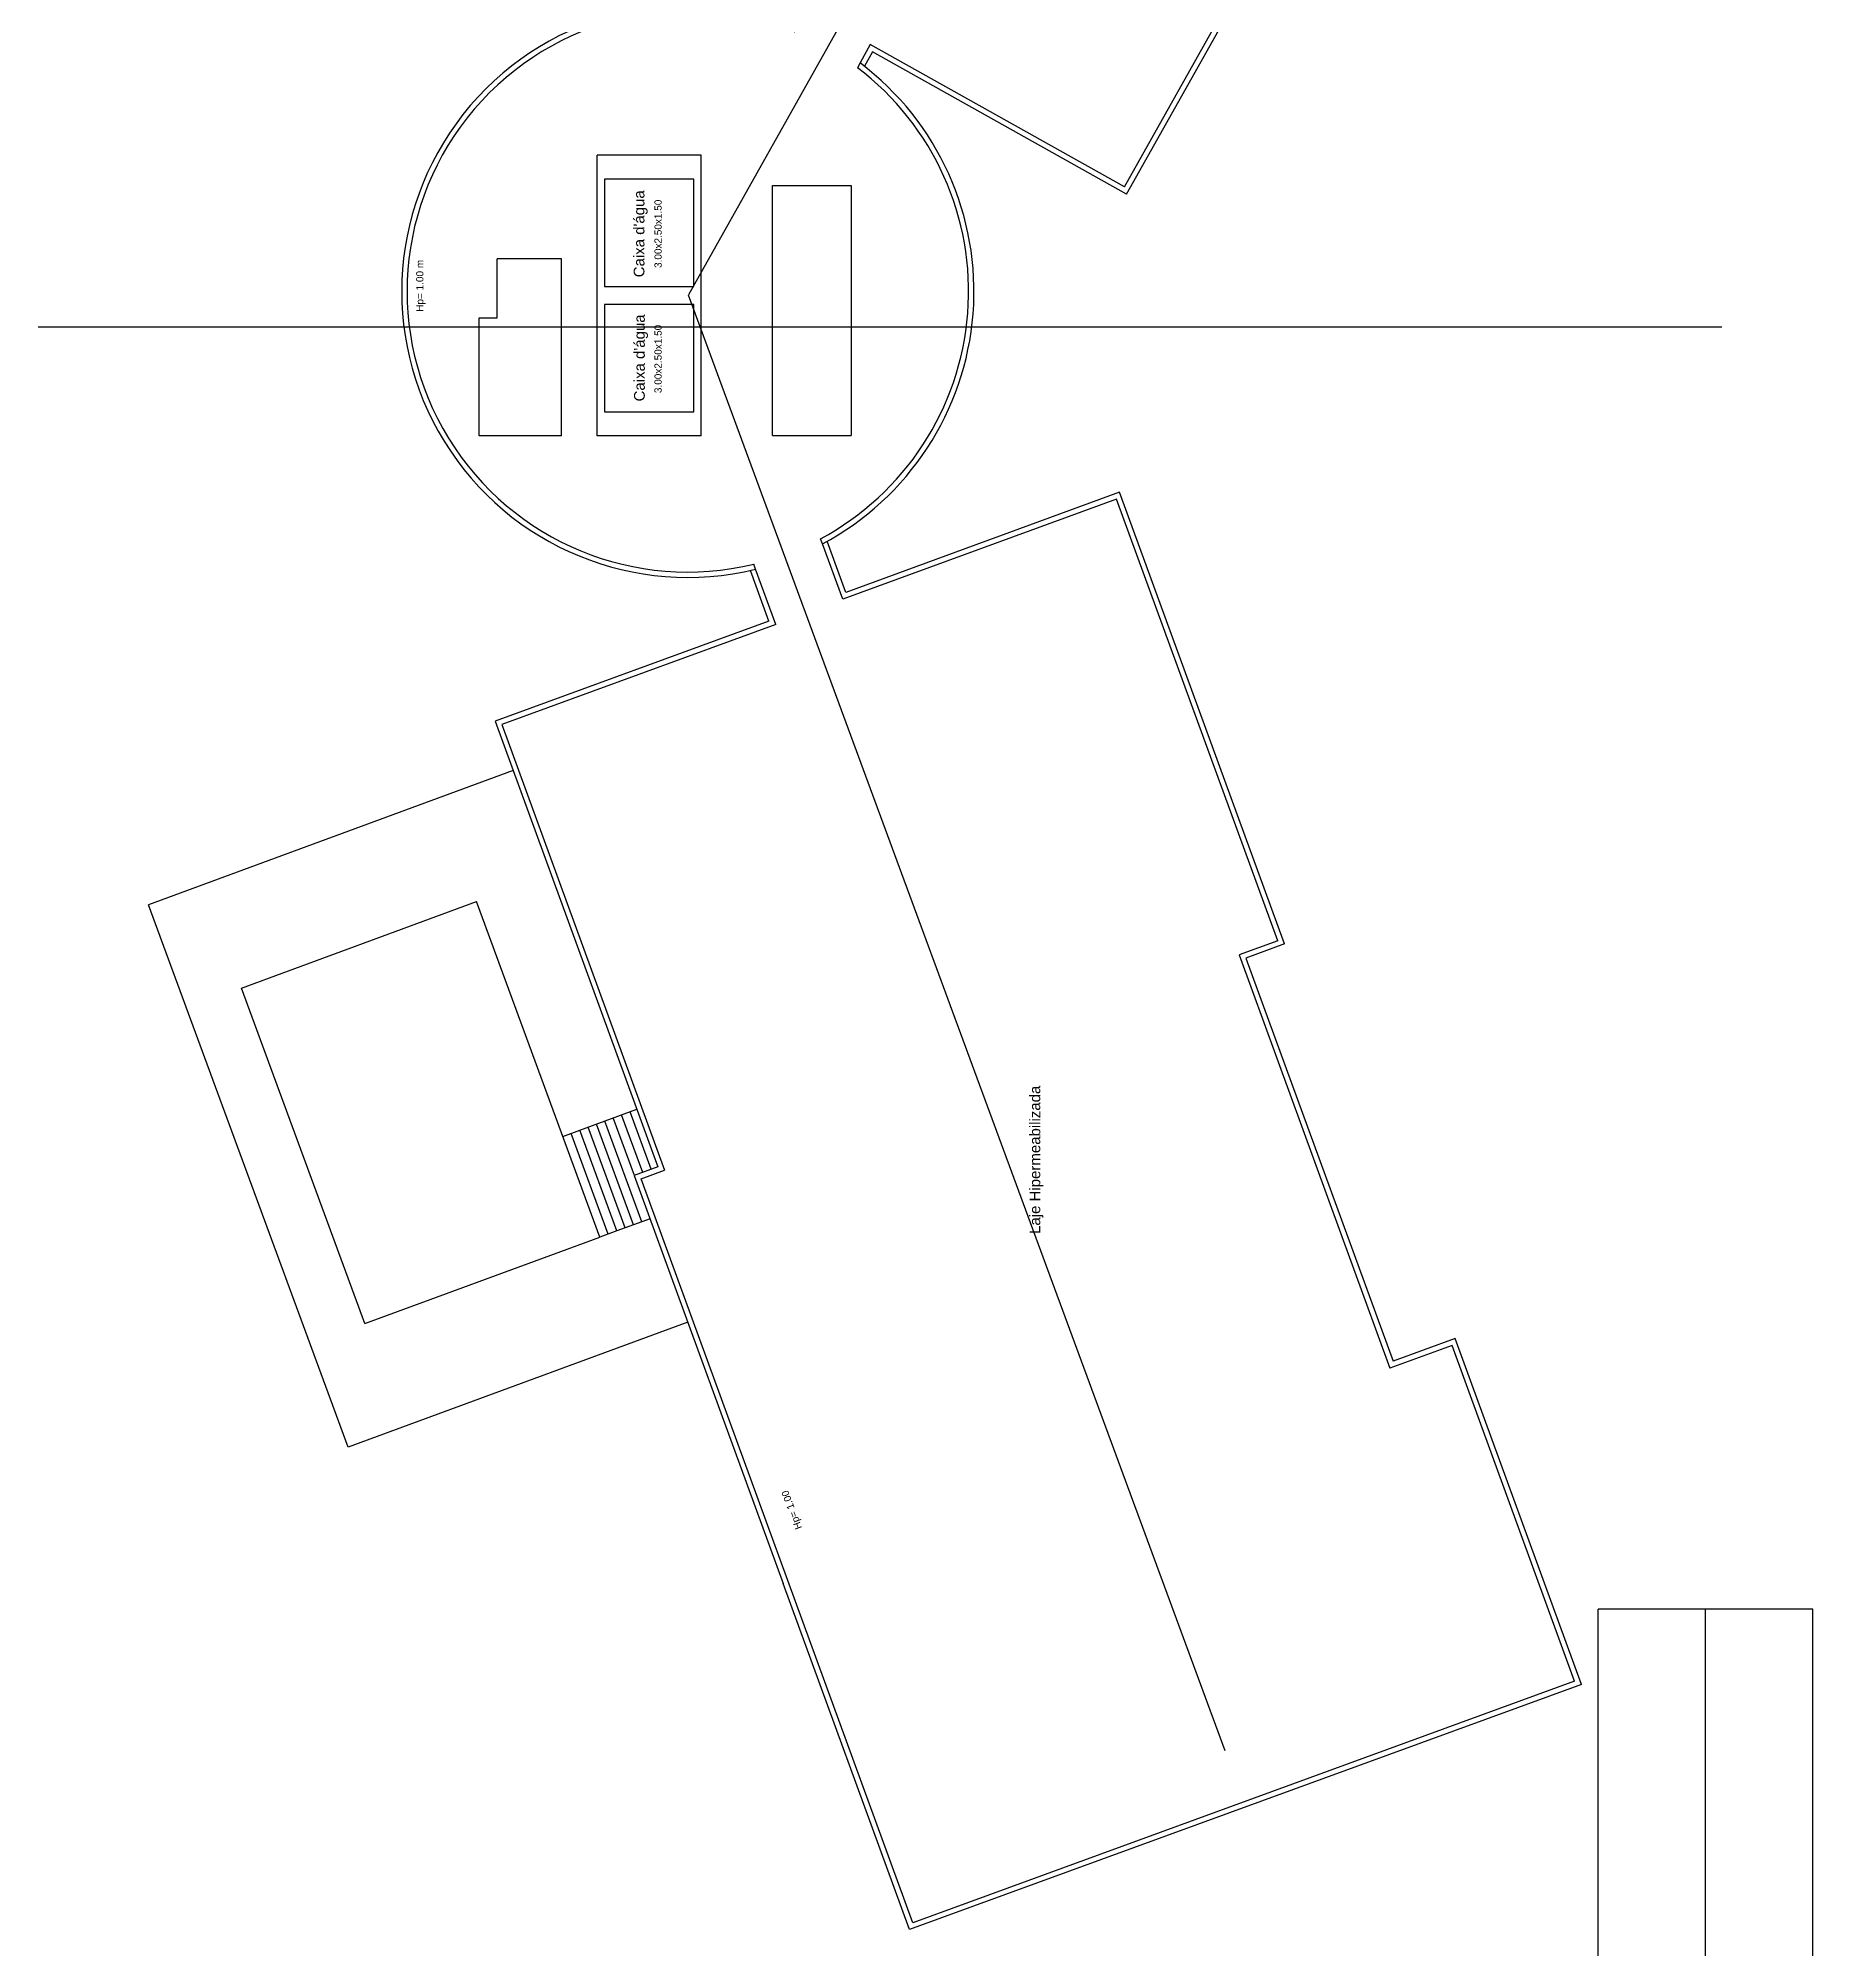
# Model space of a CAD drawing. Header units: millimetres. Extents: x -210 to 1173, y -437 to 320.
# Drawn here: x 1075.4 to 1125, y -408.9 to -355.5 of the extents above; entities that cross this region are included whole.
import ezdxf
from ezdxf.enums import TextEntityAlignment as Align

# ---------------------------------------------------------------- set-up
doc = ezdxf.new("R2010")
doc.units = ezdxf.units.MM
doc.header["$LTSCALE"] = 0.3
for name, color, linetype in [('PISO', 1, 'Continuous'), ('TEXTOS', 2, 'Continuous'), ('VISTA', 2, 'Continuous')]:
    doc.layers.add(name, color=color, linetype=linetype)
doc.styles.add('2MM 1_100', font='ARIAL.TTF', dxfattribs={"height": 0.2})
doc.styles.add('3MM 1_100', font='ARIAL.TTF', dxfattribs={"height": 0.3})

msp = doc.modelspace()

# ---------------------------------------------------------------- linework, layer by layer
for p, q in [((1118.09, -318.935), (1093.57, -362.647)), ((1108.57, -403.364), (1093.57, -362.655)), ((1122.457, -363.547), (1075.389, -363.547))]:
    msp.add_line(p, q)
at = {"layer": 'PISO'}
for p, q in [((1088.667, -375.951), (1078.472, -379.702)), ((1084.054, -394.871), (1078.472, -379.702)), ((1081.071, -382.03), (1087.64, -379.612)), ((1091.093, -388.997), (1087.64, -379.612)), ((1084.524, -391.415), (1081.071, -382.03)), ((1090.527, -386.009), (1092.123, -385.422)), ((1091.797, -388.738), (1090.761, -385.923)), ((1092.032, -388.652), (1090.996, -385.837)), ((1092.266, -388.566), (1091.231, -385.75)), ((1092.058, -387.274), (1091.465, -385.664)), ((1092.292, -387.188), (1091.7, -385.578)), ((1092.527, -387.101), (1091.934, -385.491)), ((1090.057, -386.182), (1090.527, -386.009)), ((1091.328, -388.911), (1090.292, -386.096)), ((1091.563, -388.825), (1090.527, -386.009)), ((1092.494, -388.482), (1091.563, -388.825)), ((1084.524, -391.415), (1091.093, -388.997)), ((1091.563, -388.825), (1091.093, -388.997)), ((1093.551, -391.377), (1084.054, -394.871)), ((1119.002, -409.85), (1119.002, -399.4)), ((1125.002, -399.4), (1119.002, -399.4)), ((1122.002, -409.85), (1122.002, -399.4)), ((1125.002, -409.85), (1125.002, -399.4))]:
    msp.add_line(p, q, dxfattribs=at)
at = {"layer": 'VISTA'}
for p, q in [((1105.761, -359.626), (1113.245, -346.281)), ((1105.819, -359.831), (1113.303, -346.485)), ((1098.653, -355.638), (1098.365, -356.157)), ((1098.711, -355.843), (1098.486, -356.25)), ((1105.761, -359.626), (1098.653, -355.638)), ((1105.819, -359.831), (1098.711, -355.843)), ((1098.365, -356.157), (1098.292, -356.29)), ((1091.02, -366.586), (1091.02, -358.736)), ((1093.92, -358.736), (1091.02, -358.736)), ((1093.92, -366.586), (1093.92, -358.736)), ((1093.92, -358.736), (1093.92, -358.736)), ((1095.92, -359.584), (1098.12, -359.584)), ((1095.92, -366.581), (1095.92, -359.584)), ((1098.12, -359.586), (1098.12, -366.581)), ((1088.22, -363.286), (1088.22, -361.636)), ((1090.02, -361.636), (1088.22, -361.636)), ((1090.02, -366.586), (1090.02, -361.636)), ((1087.72, -366.586), (1087.72, -363.286)), ((1087.72, -363.286), (1088.22, -363.286)), ((1090.02, -366.586), (1087.72, -366.586)), ((1091.02, -366.286), (1091.02, -366.286)), ((1093.92, -366.586), (1091.02, -366.586)), ((1098.12, -366.584), (1095.92, -366.584)), ((1105.535, -368.356), (1097.882, -371.157)), ((1105.624, -368.163), (1097.971, -370.964)), ((1110.043, -380.709), (1105.535, -368.356)), ((1110.235, -380.798), (1105.624, -368.163)), ((1097.314, -369.606), (1097.262, -369.464)), ((1097.882, -371.157), (1097.314, -369.606)), ((1097.971, -370.964), (1097.448, -369.533)), ((1095.817, -371.772), (1095.299, -370.353)), ((1095.447, -370.319), (1095.395, -370.177)), ((1096.01, -371.862), (1095.447, -370.319)), ((1095.817, -371.772), (1088.161, -374.566)), ((1096.01, -371.862), (1088.354, -374.656)), ((1088.161, -374.566), (1092.711, -387.034)), ((1088.354, -374.656), (1092.903, -387.123)), ((1110.043, -380.709), (1108.962, -381.103)), ((1108.962, -381.103), (1113.179, -392.658)), ((1110.235, -380.798), (1109.155, -381.193)), ((1109.155, -381.193), (1113.268, -392.465)), ((1092.711, -387.034), (1092.054, -387.275)), ((1092.054, -387.275), (1096.218, -398.687)), ((1092.245, -387.363), (1092.903, -387.123)), ((1099.839, -408.171), (1092.245, -387.363)), ((1115.006, -391.831), (1113.268, -392.465)), ((1118.537, -401.507), (1115.006, -391.831)), ((1114.917, -392.024), (1113.179, -392.658)), ((1118.345, -401.418), (1114.917, -392.024)), ((1099.749, -408.363), (1096.218, -398.687)), ((1118.345, -401.418), (1099.839, -408.171)), ((1118.537, -401.507), (1099.749, -408.363))]:
    msp.add_line(p, q, dxfattribs=at)
for points in [[(1093.72, -362.411), (1093.72, -359.411), (1091.22, -359.411), (1091.22, -362.411)], [(1093.72, -365.911), (1093.72, -362.911), (1091.22, -362.911), (1091.22, -365.911)]]:
    msp.add_lwpolyline(points, close=True, dxfattribs=at)
for radius, start, end in [(8, 67.3646, 283.7071), (7.85, 67.4915, 283.5855), (7.85, 298.2155, 52.8482), (8, 298.0621, 53.002)]:
    msp.add_arc((1093.551, -362.547), radius, start, end, dxfattribs=at)

# ---------------------------------------------------------------- texts
at = {"layer": 'TEXTOS'}
for s, height, rotation, style, p in [("Caixa d'água", 0.3, 90, '3MM 1_100', (1092.187, -360.936)), ('3.00x2.50x1.50', 0.2, 90, '2MM 1_100', (1092.718, -360.936)), ('Hp= 1.00 m', 0.2, 90, '2MM 1_100', (1086.056, -362.391)), ("Caixa d'água", 0.3, 90, '3MM 1_100', (1092.197, -364.408)), ('3.00x2.50x1.50', 0.2, 90, '2MM 1_100', (1092.718, -364.436)), ('Laje Hipermeabilizada', 0.3, 90, '3MM 1_100', (1103.254, -386.835)), ('Hp= 1.00', 0.2, 110.597, '2MM 1_100', (1096.454, -396.629))]:
    msp.add_text(s, height=height, rotation=rotation, dxfattribs=dict(at, style=style)).set_placement(p, align=Align.MIDDLE_CENTER)

doc.saveas('drawing.dxf')
